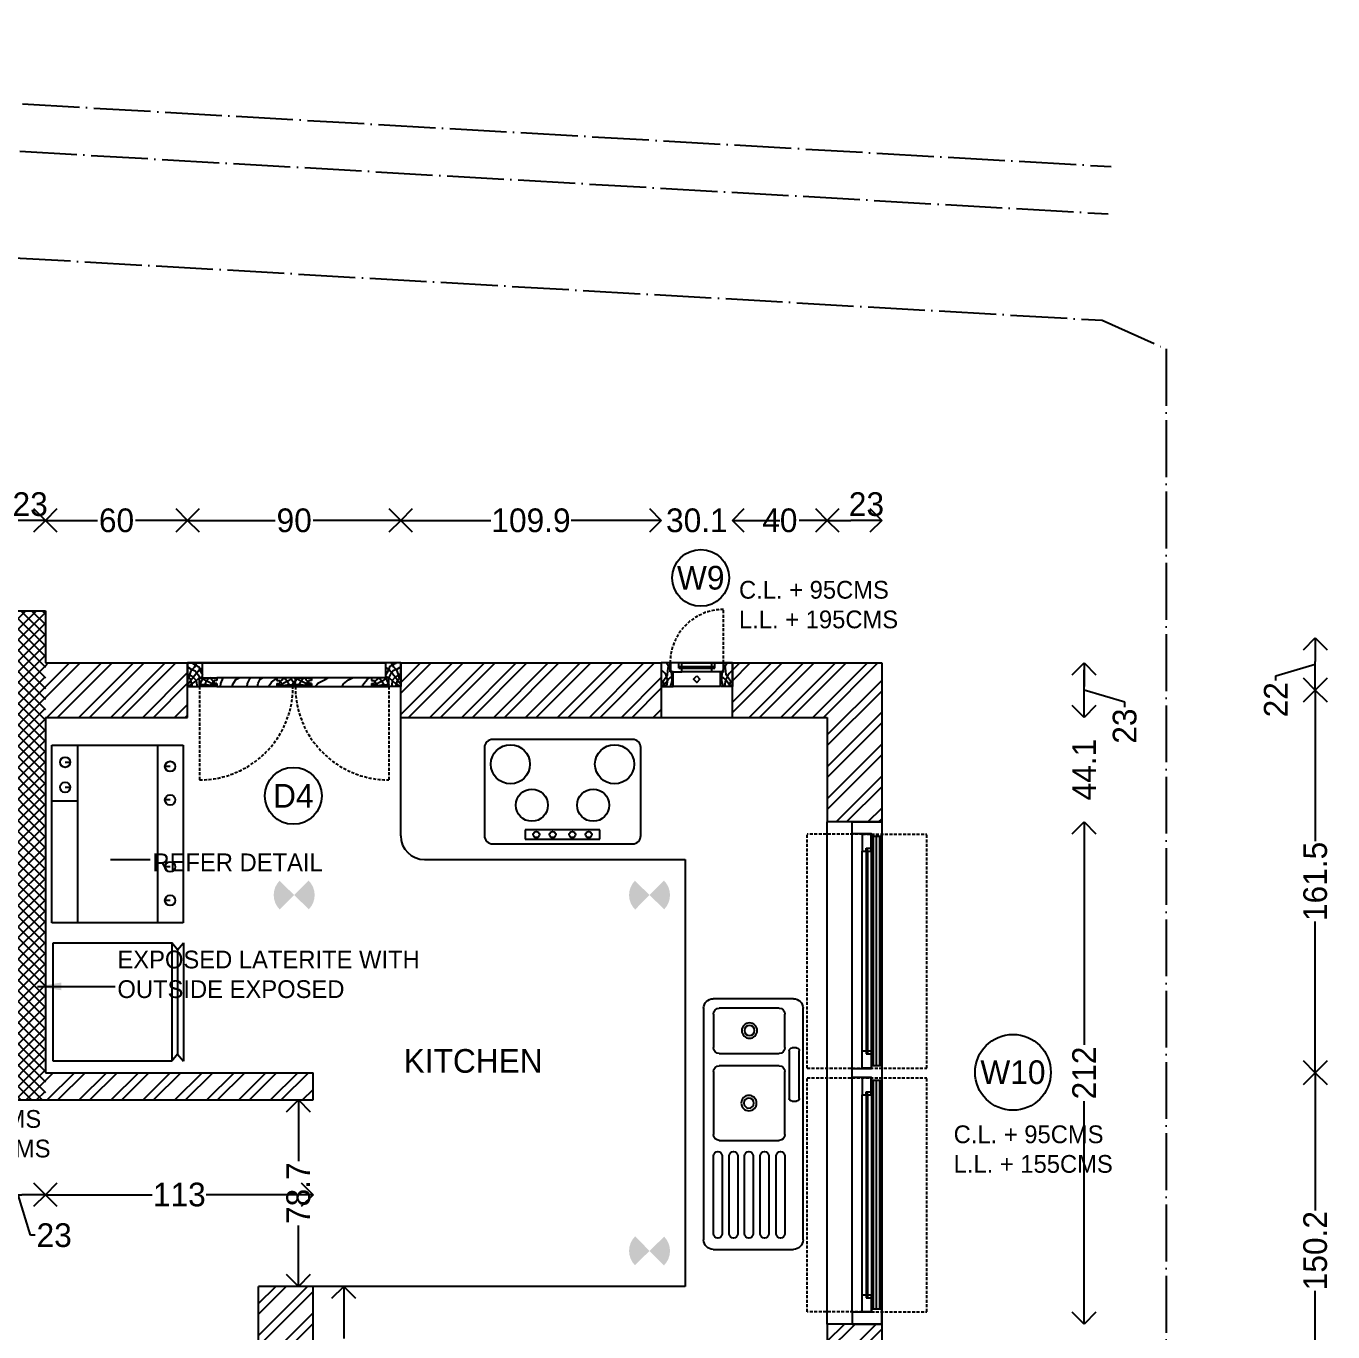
# Model space of a CAD drawing. Header units: metres. Extents: x -16 to 65907, y -5261 to 15511.
# Drawn here: x 20083 to 20635, y 5163 to 5715 of the extents above; entities that cross this region are included whole.
import ezdxf

# ---------------------------------------------------------------- set-up
doc = ezdxf.new("R2010")
doc.units = ezdxf.units.M
doc.header["$PDMODE"] = 67
doc.header["$PDSIZE"] = -5
doc.linetypes.add('ACAD_ISO04W100', pattern=[30, 24, -3, 0, -3])
doc.linetypes.add('DASHED', pattern=[19.05, 12.7, -6.35])
doc.layers.get('0').update_dxf_attribs({"color": 6})
for name, color, linetype in [('BC-BOUNDARY', 3, 'ACAD_ISO04W100'), ('BC-CILL', 23, 'Continuous'), ('BC-DIMENSION', 8, 'Continuous'), ('BC-ELEC_FIT', 10, 'Continuous'), ('BC-FURNITURE', 5, 'Continuous'), ('BC-GREYCOLOR', 8, 'Continuous'), ('BC-HATCH', 8, 'Continuous'), ('BC-JOINERY', 93, 'Continuous'), ('BC-TEXT', 7, 'Continuous'), ('BC-WALLS', 1, 'Continuous'), ('BC-WHITECOLOR', 7, 'Continuous')]:
    doc.layers.add(name, color=color, linetype=linetype)
doc.layers.get('BC-ELEC_FIT').off()
doc.styles.add('BC-1IN10-3', font='FreeSans.ttf', dxfattribs={"height": 6})
doc.styles.add('BC-1IN50-1', font='FreeSans.ttf', dxfattribs={"height": 10})
doc.dimstyles.new('BC-1IN10-3', dxfattribs={"dimtxt": 6, "dimasz": 6, "dimexe": 0.18, "dimexo": 0.0625, "dimgap": 1, "dimtad": 0, "dimtoh": 1, "dimzin": 12, "dimdsep": 46, "dimtxsty": 'BC-1IN10-3', "dimblk": 'OPEN90', "dimcen": 0.09, "dimse1": 1, "dimse2": 1, "dimclrd": 256, "dimclre": 256, "dimclrt": 7, "dimadec": 0, "dimazin": 0, "dimtfac": 1, "dimtdec": 1, "dimtofl": 0, "dimtmove": 1, "dimatfit": 3, "dimldrblk": 'OPEN90', "dimfxl": 1, "dimtolj": 1, "dimtzin": 0, "dimlwd": -3, "dimarcsym": 0})
doc.dimstyles.new('BC-1IN50-1', dxfattribs={"dimtxt": 10, "dimasz": 10, "dimexe": 0.18, "dimexo": 0.0625, "dimgap": 1, "dimtad": 0, "dimdec": 1, "dimzin": 12, "dimdsep": 46, "dimtxsty": 'BC-1IN50-1', "dimblk": 'OPEN90', "dimcen": 0.09, "dimse1": 1, "dimse2": 1, "dimclrd": 8, "dimclre": 256, "dimclrt": 7, "dimadec": 0, "dimazin": 0, "dimtfac": 1, "dimtdec": 0, "dimtofl": 0, "dimtmove": 1, "dimatfit": 3, "dimfxl": 1, "dimtolj": 1, "dimtzin": 0, "dimlwd": -3, "dimarcsym": 0})

# ---------------------------------------------------------------- blocks, each defined once
blk = doc.blocks.new('_OPEN90')
at = {"color": 0, "linetype": 'ByBlock'}
for p, q in [((0, 0), (-1, 0)), ((-0.5, 0.5), (0, 0)), ((0, 0), (-0.5, -0.5))]:
    blk.add_line(p, q, dxfattribs=at)
blk = doc.blocks.new('*D1037')
at = {"layer": 'BC-DIMENSION', "color": 8, "lineweight": -3}
for p, q in [((20198.16, 5251.27), (20198.16, 5235.51)), ((20198.16, 5192.57), (20198.16, 5208.32))]:
    blk.add_line(p, q, dxfattribs=at)
at = {"layer": 'Defpoints', "color": 0}
for p in [(20198.16, 5261.27), (20204.38, 5261.27), (20204.38, 5182.57)]:
    blk.add_point(p, dxfattribs=at)
at = {"layer": 'BC-DIMENSION', "color": 8, "lineweight": -3, "xscale": 10, "yscale": 10, "zscale": 10}
for p, rotation in [((20198.16, 5261.27), 90), ((20198.16, 5182.57), 270)]:
    blk.add_blockref('_OPEN90', p, dxfattribs=dict(at, rotation=rotation))
at = {"layer": 'BC-DIMENSION', "color": 7, "insert": (20198.16, 5221.92), "char_height": 10, "attachment_point": 5, "rotation": 90, "style": 'BC-1IN50-1'}
blk.add_mtext('\\A1;78.7', dxfattribs=at)
blk = doc.blocks.new('*D1038')
at = {"layer": 'BC-DIMENSION', "color": 8, "lineweight": -3}
for p, q in [((20217.28, 5172.57), (20217.28, 5160.56)), ((20217.28, 5132.57), (20217.28, 5144.57))]:
    blk.add_line(p, q, dxfattribs=at)
at = {"layer": 'Defpoints', "color": 0}
for p in [(20204.38, 5182.57), (20204.38, 5122.57), (20217.28, 5122.57)]:
    blk.add_point(p, dxfattribs=at)
at = {"layer": 'BC-DIMENSION', "color": 8, "lineweight": -3, "xscale": 10, "yscale": 10, "zscale": 10}
for p, rotation in [((20217.28, 5182.57), 90), ((20217.28, 5122.57), 270)]:
    blk.add_blockref('_OPEN90', p, dxfattribs=dict(at, rotation=rotation))
at = {"layer": 'BC-DIMENSION', "color": 7, "insert": (20217.28, 5152.57), "char_height": 10, "attachment_point": 5, "rotation": 90, "style": 'BC-1IN50-1'}
blk.add_mtext('\\A1;60', dxfattribs=at)
blk = doc.blocks.new('*D1202')
at = {"layer": 'BC-DIMENSION', "color": 8, "linetype": 'Continuous', "lineweight": -3}
for p, q in [((20627.4, 5262.77), (20627.4, 5214.63)), ((20627.4, 5132.57), (20627.4, 5180.71))]:
    blk.add_line(p, q, dxfattribs=at)
at = {"layer": 'Defpoints', "color": 0}
for p in [(20627.4, 5272.77), (20634.82, 5272.77), (20634.82, 5122.57)]:
    blk.add_point(p, dxfattribs=at)
at = {"layer": 'BC-DIMENSION', "color": 8, "lineweight": -3, "xscale": 10, "yscale": 10, "zscale": 10}
for p, rotation in [((20627.4, 5272.77), 90), ((20627.4, 5122.57), 270)]:
    blk.add_blockref('_OPEN90', p, dxfattribs=dict(at, rotation=rotation))
at = {"layer": 'BC-DIMENSION', "color": 7, "insert": (20627.4, 5197.67), "char_height": 10, "attachment_point": 5, "rotation": 90, "style": 'BC-1IN50-1'}
blk.add_mtext('\\A1;150.2', dxfattribs=at)
blk = doc.blocks.new('*D1203')
at = {"layer": 'BC-DIMENSION', "color": 8, "linetype": 'Continuous', "lineweight": -3}
for p, q in [((20627.4, 5424.28), (20627.4, 5370.5)), ((20627.4, 5282.77), (20627.4, 5336.55))]:
    blk.add_line(p, q, dxfattribs=at)
at = {"layer": 'Defpoints', "color": 0}
for p in [(20627.4, 5434.28), (20634.82, 5434.28), (20634.82, 5272.77)]:
    blk.add_point(p, dxfattribs=at)
at = {"layer": 'BC-DIMENSION', "color": 8, "lineweight": -3, "xscale": 10, "yscale": 10, "zscale": 10}
for p, rotation in [((20627.4, 5434.28), 90), ((20627.4, 5272.77), 270)]:
    blk.add_blockref('_OPEN90', p, dxfattribs=dict(at, rotation=rotation))
at = {"layer": 'BC-DIMENSION', "color": 7, "insert": (20627.4, 5353.52), "char_height": 10, "attachment_point": 5, "rotation": 90, "style": 'BC-1IN50-1'}
blk.add_mtext('\\A1;161.5', dxfattribs=at)
blk = doc.blocks.new('*D1204')
at = {"layer": 'BC-DIMENSION', "color": 8, "linetype": 'Continuous', "lineweight": -3}
for p, q in [((20610.72, 5440.28), (20627.4, 5445.29)), ((20627.4, 5444.28), (20627.4, 5446.29)), ((20610.72, 5438.28), (20610.72, 5440.28))]:
    blk.add_line(p, q, dxfattribs=at)
at = {"layer": 'Defpoints', "color": 0}
for p in [(20627.4, 5456.29), (20634.82, 5456.29), (20634.82, 5434.28)]:
    blk.add_point(p, dxfattribs=at)
at = {"layer": 'BC-DIMENSION', "color": 8, "lineweight": -3, "xscale": 10, "yscale": 10, "zscale": 10}
for p, rotation in [((20627.4, 5456.29), 90), ((20627.4, 5434.28), 270)]:
    blk.add_blockref('_OPEN90', p, dxfattribs=dict(at, rotation=rotation))
at = {"layer": 'BC-DIMENSION', "color": 7, "insert": (20610.72, 5430.2), "char_height": 10, "attachment_point": 5, "rotation": 90, "style": 'BC-1IN50-1'}
blk.add_mtext('\\A1;22', dxfattribs=at)
blk = doc.blocks.new('*D1242')
at = {"layer": 'BC-TEXT', "color": 8, "linetype": 'Continuous', "lineweight": -3}
for p, q in [((20529.82, 5176.67), (20529.82, 5186.67)), ((20529.82, 5112.57), (20529.82, 5102.57))]:
    blk.add_line(p, q, dxfattribs=at)
at = {"layer": 'Defpoints', "color": 0}
for p in [(20444.38, 5166.67), (20529.82, 5166.67), (20421.38, 5122.57)]:
    blk.add_point(p, dxfattribs=at)
at = {"layer": 'BC-TEXT', "color": 8, "lineweight": -3, "xscale": 10, "yscale": 10, "zscale": 10}
for p, rotation in [((20529.82, 5166.67), 270), ((20529.82, 5122.57), 90)]:
    blk.add_blockref('_OPEN90', p, dxfattribs=dict(at, rotation=rotation))
at = {"layer": 'BC-TEXT', "color": 7, "insert": (20529.82, 5144.62), "char_height": 10, "attachment_point": 5, "rotation": 90, "style": 'BC-1IN50-1'}
blk.add_mtext('\\A1;44.1', dxfattribs=at)
blk = doc.blocks.new('*D1243')
at = {"layer": 'BC-TEXT', "color": 8, "linetype": 'Continuous', "lineweight": -3}
for p, q in [((20529.82, 5368.67), (20529.82, 5284.57)), ((20529.82, 5176.67), (20529.82, 5260.77))]:
    blk.add_line(p, q, dxfattribs=at)
at = {"layer": 'Defpoints', "color": 0}
for p in [(20444.38, 5378.67), (20529.82, 5378.67), (20444.38, 5166.67)]:
    blk.add_point(p, dxfattribs=at)
at = {"layer": 'BC-TEXT', "color": 8, "lineweight": -3, "xscale": 10, "yscale": 10, "zscale": 10}
for p, rotation in [((20529.82, 5378.67), 90), ((20529.82, 5166.67), 270)]:
    blk.add_blockref('_OPEN90', p, dxfattribs=dict(at, rotation=rotation))
at = {"layer": 'BC-TEXT', "color": 7, "insert": (20529.82, 5272.67), "char_height": 10, "attachment_point": 5, "rotation": 90, "style": 'BC-1IN50-1'}
blk.add_mtext('\\A1;212', dxfattribs=at)
blk = doc.blocks.new('*D1244')
at = {"layer": 'BC-TEXT', "color": 8, "linetype": 'Continuous', "lineweight": -3}
for p, q in [((20529.82, 5432.78), (20529.82, 5442.78)), ((20529.82, 5368.67), (20529.82, 5358.67))]:
    blk.add_line(p, q, dxfattribs=at)
at = {"layer": 'Defpoints', "color": 0}
for p in [(20421.38, 5422.78), (20529.82, 5422.78), (20444.38, 5378.67)]:
    blk.add_point(p, dxfattribs=at)
at = {"layer": 'BC-TEXT', "color": 8, "lineweight": -3, "xscale": 10, "yscale": 10, "zscale": 10}
for p, rotation in [((20529.82, 5422.78), 270), ((20529.82, 5378.67), 90)]:
    blk.add_blockref('_OPEN90', p, dxfattribs=dict(at, rotation=rotation))
at = {"layer": 'BC-TEXT', "color": 7, "insert": (20529.82, 5400.72), "char_height": 10, "attachment_point": 5, "rotation": 90, "style": 'BC-1IN50-1'}
blk.add_mtext('\\A1;44.1', dxfattribs=at)
blk = doc.blocks.new('*D1245')
at = {"layer": 'BC-TEXT', "color": 8, "linetype": 'Continuous', "lineweight": -3}
for p, q in [((20529.82, 5432.78), (20529.82, 5435.78)), ((20546.97, 5429.13), (20529.82, 5434.28)), ((20546.97, 5427.13), (20546.97, 5429.13))]:
    blk.add_line(p, q, dxfattribs=at)
at = {"layer": 'Defpoints', "color": 0}
for p in [(20444.38, 5445.78), (20529.82, 5445.78), (20421.38, 5422.78)]:
    blk.add_point(p, dxfattribs=at)
at = {"layer": 'BC-TEXT', "color": 8, "lineweight": -3, "xscale": 10, "yscale": 10, "zscale": 10}
for p, rotation in [((20529.82, 5445.78), 90), ((20529.82, 5422.78), 270)]:
    blk.add_blockref('_OPEN90', p, dxfattribs=dict(at, rotation=rotation))
at = {"layer": 'BC-TEXT', "color": 7, "insert": (20546.97, 5419.08), "char_height": 10, "attachment_point": 5, "rotation": 90, "style": 'BC-1IN50-1'}
blk.add_mtext('\\A1;23', dxfattribs=at)
blk = doc.blocks.new('*D1246')
at = {"layer": 'BC-TEXT', "color": 8, "linetype": 'Continuous', "lineweight": -3}
blk.add_line((20434.38, 5505.89), (20431.38, 5505.89), dxfattribs=at)
at = {"layer": 'Defpoints', "color": 0}
for p in [(20421.38, 5505.89), (20444.38, 5445.78), (20421.38, 5422.78)]:
    blk.add_point(p, dxfattribs=at)
at = {"layer": 'BC-TEXT', "color": 8, "lineweight": -3, "xscale": 10, "yscale": 10, "zscale": 10, "rotation": 180}
blk.add_blockref('_OPEN90', (20421.38, 5505.89), dxfattribs=at)
at = {"layer": 'BC-TEXT', "color": 8, "lineweight": -3, "xscale": 10, "yscale": 10, "zscale": 10}
blk.add_blockref('_OPEN90', (20444.38, 5505.89), dxfattribs=at)
at = {"layer": 'BC-TEXT', "color": 7, "insert": (20437.93, 5512.72), "char_height": 10, "attachment_point": 5, "style": 'BC-1IN50-1'}
blk.add_mtext('\\A1;23', dxfattribs=at)
blk = doc.blocks.new('*D1247')
at = {"layer": 'BC-TEXT', "color": 8, "linetype": 'Continuous', "lineweight": -3}
for p, q in [((20391.38, 5505.89), (20393.28, 5505.89)), ((20411.38, 5505.89), (20409.48, 5505.89))]:
    blk.add_line(p, q, dxfattribs=at)
at = {"layer": 'Defpoints', "color": 0}
for p in [(20381.38, 5505.89), (20381.38, 5445.78), (20421.38, 5422.78)]:
    blk.add_point(p, dxfattribs=at)
at = {"layer": 'BC-TEXT', "color": 8, "lineweight": -3, "xscale": 10, "yscale": 10, "zscale": 10, "rotation": 180}
blk.add_blockref('_OPEN90', (20381.38, 5505.89), dxfattribs=at)
at = {"layer": 'BC-TEXT', "color": 8, "lineweight": -3, "xscale": 10, "yscale": 10, "zscale": 10}
blk.add_blockref('_OPEN90', (20421.38, 5505.89), dxfattribs=at)
at = {"layer": 'BC-TEXT', "color": 7, "insert": (20401.38, 5505.89), "char_height": 10, "attachment_point": 5, "style": 'BC-1IN50-1'}
blk.add_mtext('\\A1;40', dxfattribs=at)
blk = doc.blocks.new('*D1248')
at = {"layer": 'BC-TEXT', "color": 8, "linetype": 'Continuous', "lineweight": -3}
for p, q in [((20341.31, 5505.89), (20331.31, 5505.89)), ((20391.38, 5505.89), (20401.38, 5505.89))]:
    blk.add_line(p, q, dxfattribs=at)
at = {"layer": 'Defpoints', "color": 0}
for p in [(20351.31, 5505.89), (20351.31, 5445.78), (20381.38, 5445.78)]:
    blk.add_point(p, dxfattribs=at)
at = {"layer": 'BC-TEXT', "color": 8, "lineweight": -3, "xscale": 10, "yscale": 10, "zscale": 10}
blk.add_blockref('_OPEN90', (20351.31, 5505.89), dxfattribs=at)
at = {"layer": 'BC-TEXT', "color": 8, "lineweight": -3, "xscale": 10, "yscale": 10, "zscale": 10, "rotation": 180}
blk.add_blockref('_OPEN90', (20381.38, 5505.89), dxfattribs=at)
at = {"layer": 'BC-TEXT', "color": 7, "insert": (20366.35, 5505.89), "char_height": 10, "attachment_point": 5, "style": 'BC-1IN50-1'}
blk.add_mtext('\\A1;30.1', dxfattribs=at)
blk = doc.blocks.new('*D1249')
at = {"layer": 'BC-TEXT', "color": 8, "linetype": 'Continuous', "lineweight": -3}
for p, q in [((20251.38, 5505.89), (20279.4, 5505.89)), ((20341.31, 5505.89), (20313.29, 5505.89))]:
    blk.add_line(p, q, dxfattribs=at)
at = {"layer": 'Defpoints', "color": 0}
for p in [(20241.38, 5505.89), (20241.38, 5445.78), (20351.31, 5445.78)]:
    blk.add_point(p, dxfattribs=at)
at = {"layer": 'BC-TEXT', "color": 8, "lineweight": -3, "xscale": 10, "yscale": 10, "zscale": 10, "rotation": 180}
blk.add_blockref('_OPEN90', (20241.38, 5505.89), dxfattribs=at)
at = {"layer": 'BC-TEXT', "color": 8, "lineweight": -3, "xscale": 10, "yscale": 10, "zscale": 10}
blk.add_blockref('_OPEN90', (20351.31, 5505.89), dxfattribs=at)
at = {"layer": 'BC-TEXT', "color": 7, "insert": (20296.35, 5505.89), "char_height": 10, "attachment_point": 5, "style": 'BC-1IN50-1'}
blk.add_mtext('\\A1;109.9', dxfattribs=at)
blk = doc.blocks.new('*D1250')
at = {"layer": 'BC-TEXT', "color": 8, "linetype": 'Continuous', "lineweight": -3}
for p, q in [((20161.38, 5505.89), (20188.35, 5505.89)), ((20231.38, 5505.89), (20204.41, 5505.89))]:
    blk.add_line(p, q, dxfattribs=at)
at = {"layer": 'Defpoints', "color": 0}
for p in [(20151.38, 5505.89), (20151.38, 5445.78), (20241.38, 5445.78)]:
    blk.add_point(p, dxfattribs=at)
at = {"layer": 'BC-TEXT', "color": 8, "lineweight": -3, "xscale": 10, "yscale": 10, "zscale": 10, "rotation": 180}
blk.add_blockref('_OPEN90', (20151.38, 5505.89), dxfattribs=at)
at = {"layer": 'BC-TEXT', "color": 8, "lineweight": -3, "xscale": 10, "yscale": 10, "zscale": 10}
blk.add_blockref('_OPEN90', (20241.38, 5505.89), dxfattribs=at)
at = {"layer": 'BC-TEXT', "color": 7, "insert": (20196.38, 5505.89), "char_height": 10, "attachment_point": 5, "style": 'BC-1IN50-1'}
blk.add_mtext('\\A1;90', dxfattribs=at)
blk = doc.blocks.new('*D1251')
at = {"layer": 'BC-TEXT', "color": 8, "linetype": 'Continuous', "lineweight": -3}
for p, q in [((20101.38, 5505.89), (20113.38, 5505.89)), ((20141.38, 5505.89), (20129.37, 5505.89))]:
    blk.add_line(p, q, dxfattribs=at)
at = {"layer": 'Defpoints', "color": 0}
for p in [(20091.38, 5505.89), (20091.38, 5445.78), (20151.38, 5445.78)]:
    blk.add_point(p, dxfattribs=at)
at = {"layer": 'BC-TEXT', "color": 8, "lineweight": -3, "xscale": 10, "yscale": 10, "zscale": 10, "rotation": 180}
blk.add_blockref('_OPEN90', (20091.38, 5505.89), dxfattribs=at)
at = {"layer": 'BC-TEXT', "color": 8, "lineweight": -3, "xscale": 10, "yscale": 10, "zscale": 10}
blk.add_blockref('_OPEN90', (20151.38, 5505.89), dxfattribs=at)
at = {"layer": 'BC-TEXT', "color": 7, "insert": (20121.38, 5505.89), "char_height": 10, "attachment_point": 5, "style": 'BC-1IN50-1'}
blk.add_mtext('\\A1;60', dxfattribs=at)
blk = doc.blocks.new('*D1252')
at = {"layer": 'BC-TEXT', "color": 8, "linetype": 'Continuous', "lineweight": -3}
blk.add_line((20081.38, 5505.89), (20078.38, 5505.89), dxfattribs=at)
at = {"layer": 'Defpoints', "color": 0}
for p in [(20068.38, 5505.89), (20068.38, 5467.79), (20091.38, 5445.78)]:
    blk.add_point(p, dxfattribs=at)
at = {"layer": 'BC-TEXT', "color": 8, "lineweight": -3, "xscale": 10, "yscale": 10, "zscale": 10, "rotation": 180}
blk.add_blockref('_OPEN90', (20068.38, 5505.89), dxfattribs=at)
at = {"layer": 'BC-TEXT', "color": 8, "lineweight": -3, "xscale": 10, "yscale": 10, "zscale": 10}
blk.add_blockref('_OPEN90', (20091.38, 5505.89), dxfattribs=at)
at = {"layer": 'BC-TEXT', "color": 7, "insert": (20084.93, 5512.72), "char_height": 10, "attachment_point": 5, "style": 'BC-1IN50-1'}
blk.add_mtext('\\A1;23', dxfattribs=at)
blk = doc.blocks.new('*D1267')
at = {"layer": 'BC-TEXT', "color": 8, "linetype": 'Continuous', "lineweight": -3}
for p, q in [((20078.38, 5221.3), (20081.38, 5221.3)), ((20085.02, 5204.15), (20079.88, 5221.3)), ((20087.02, 5204.15), (20085.02, 5204.15))]:
    blk.add_line(p, q, dxfattribs=at)
at = {"layer": 'Defpoints', "color": 0}
for p in [(20091.38, 5272.77), (20068.38, 5261.27), (20091.38, 5221.3)]:
    blk.add_point(p, dxfattribs=at)
at = {"layer": 'BC-TEXT', "color": 8, "lineweight": -3, "xscale": 10, "yscale": 10, "zscale": 10, "rotation": 180}
blk.add_blockref('_OPEN90', (20068.38, 5221.3), dxfattribs=at)
at = {"layer": 'BC-TEXT', "color": 8, "lineweight": -3, "xscale": 10, "yscale": 10, "zscale": 10}
blk.add_blockref('_OPEN90', (20091.38, 5221.3), dxfattribs=at)
at = {"layer": 'BC-TEXT', "color": 7, "insert": (20095.07, 5204.15), "char_height": 10, "attachment_point": 5, "style": 'BC-1IN50-1'}
blk.add_mtext('\\A1;23', dxfattribs=at)
blk = doc.blocks.new('*D1268')
at = {"layer": 'BC-TEXT', "color": 8, "linetype": 'Continuous', "lineweight": -3}
for p, q in [((20101.38, 5221.3), (20136.48, 5221.3)), ((20194.38, 5221.3), (20159.28, 5221.3))]:
    blk.add_line(p, q, dxfattribs=at)
at = {"layer": 'Defpoints', "color": 0}
for p in [(20091.38, 5272.77), (20204.38, 5261.27), (20204.38, 5221.3)]:
    blk.add_point(p, dxfattribs=at)
at = {"layer": 'BC-TEXT', "color": 8, "lineweight": -3, "xscale": 10, "yscale": 10, "zscale": 10, "rotation": 180}
blk.add_blockref('_OPEN90', (20091.38, 5221.3), dxfattribs=at)
at = {"layer": 'BC-TEXT', "color": 8, "lineweight": -3, "xscale": 10, "yscale": 10, "zscale": 10}
blk.add_blockref('_OPEN90', (20204.38, 5221.3), dxfattribs=at)
at = {"layer": 'BC-TEXT', "color": 7, "insert": (20147.88, 5221.3), "char_height": 10, "attachment_point": 5, "style": 'BC-1IN50-1'}
blk.add_mtext('\\A1;113', dxfattribs=at)
blk = doc.blocks.new('A$C3A7B1A8D')
at = {"layer": 'BC-FURNITURE'}
for p, q in [((0, 56.84), (0, 3.15)), ((36.91, 59.99), (3.15, 59.99)), ((40.06, 3.15), (40.06, 56.84)), ((5.34, 44.39), (1.78, 44.39)), ((1.78, 44.39), (1.78, 15.69)), ((5.34, 15.69), (5.34, 44.39)), ((1.78, 15.69), (5.34, 15.69)), ((3.15, 0), (36.91, 0))]:
    blk.add_line(p, q, dxfattribs=at)
for centre, radius in [((30.54, 50.03), 7.51), ((14.83, 41.78), 6.17), ((3.56, 40.09), 1.17), ((3.55, 33.82), 1.17), ((3.55, 26.26), 1.17), ((3.56, 19.99), 1.17), ((14.83, 18.3), 6.17), ((30.54, 10.06), 7.51)]:
    blk.add_circle(centre, radius, dxfattribs=at)
for centre, start, end in [((3.15, 56.84), 90, 180), ((36.91, 56.84), 0, 90), ((3.15, 3.15), 180, 270), ((36.91, 3.15), 270, 0)]:
    blk.add_arc(centre, 3.15, start, end, dxfattribs=at)
blk = doc.blocks.new('A$C64C66722')
at = {"layer": 'BC-FURNITURE'}
for p, q in [((4.02, 105.78), (37.95, 105.78)), ((0, 4.02), (0, 101.77)), ((41.96, 101.77), (41.96, 4.02)), ((4.16, 99.26), (4.16, 66.32)), ((7.86, 66.32), (7.86, 99.26)), ((10.74, 99.26), (10.74, 66.32)), ((14.44, 66.32), (14.44, 99.26)), ((17.22, 99.26), (17.22, 66.32)), ((20.92, 66.32), (20.92, 99.26)), ((23.84, 99.26), (23.84, 66.32)), ((27.54, 66.32), (27.54, 99.26)), ((30.61, 99.26), (30.61, 66.32)), ((34.31, 66.32), (34.31, 99.26)), ((4.16, 30.76), (4.16, 57.33)), ((6.63, 59.79), (31.85, 59.79)), ((34.31, 57.33), (34.31, 30.76)), ((36.11, 21.95), (36.11, 42.06)), ((37.31, 43.26), (39.19, 43.26)), ((40.39, 42.06), (40.39, 21.95)), ((31.85, 28.29), (6.63, 28.29)), ((6.63, 23.12), (31.85, 23.12)), ((4.16, 6.46), (4.16, 20.65)), ((34.31, 20.65), (34.31, 6.46)), ((39.19, 20.76), (37.31, 20.76)), ((37.95, 0), (4.02, 0)), ((31.85, 3.99), (6.63, 3.99))]:
    blk.add_line(p, q, dxfattribs=at)
for centre, radius in [((19.12, 44.04), 3.26), ((19.12, 44.04), 2.14), ((19.35, 13.44), 3.26), ((19.35, 13.44), 2.14)]:
    blk.add_circle(centre, radius, dxfattribs=at)
for centre, radius, start, end in [((4.02, 101.77), 4.02, 90, 180), ((37.95, 101.77), 4.02, 0, 90), ((6.01, 99.26), 1.85, 0, 180), ((12.59, 99.26), 1.85, 0, 180), ((19.07, 99.26), 1.85, 0, 180), ((25.69, 99.26), 1.85, 0, 180), ((32.46, 99.26), 1.85, 0, 180), ((6.01, 66.32), 1.85, 180, 0), ((6.01, 66.32), 1.85, 180, 0), ((12.59, 66.32), 1.85, 180, 0), ((12.59, 66.32), 1.85, 180, 0), ((19.07, 66.32), 1.85, 180, 0), ((19.07, 66.32), 1.85, 180, 0), ((25.69, 66.32), 1.85, 180, 0), ((25.69, 66.32), 1.85, 180, 0), ((32.46, 66.32), 1.85, 180, 0), ((32.46, 66.32), 1.85, 180, 0), ((6.63, 57.33), 2.47, 90, 180), ((31.85, 57.33), 2.47, 0, 90), ((37.31, 42.06), 1.19, 90, 180), ((39.19, 42.06), 1.19, 0, 90), ((6.63, 30.76), 2.47, 180, 270), ((31.85, 30.76), 2.47, 270, 0), ((6.63, 20.65), 2.47, 90, 180), ((31.85, 20.65), 2.47, 0, 90), ((37.31, 21.95), 1.19, 180, 270), ((39.19, 21.95), 1.19, 270, 0), ((6.63, 6.46), 2.47, 180, 270), ((31.85, 6.46), 2.47, 270, 0), ((4.02, 4.02), 4.02, 180, 270), ((37.95, 4.02), 4.02, 270, 0)]:
    blk.add_arc(centre, radius, start, end, dxfattribs=at)
blk = doc.blocks.new('A$C1807678254')
blk.add_blockref('A$C64C66722', (0, 0))
blk = doc.blocks.new('54')
at = {"layer": 'BC-FURNITURE'}
for p, q in [((625.74, -931.11), (625.74, -875.67)), ((625.74, -875.67), (700.74, -875.67)), ((677.32, -875.67), (677.32, -886.5)), ((700.74, -875.67), (700.74, -931.11)), ((683.01, -881.25), (683.01, -883.42)), ((693.61, -881.25), (693.61, -883.42)), ((700.74, -886.5), (625.74, -886.5)), ((700.74, -920.28), (625.74, -920.28)), ((635.28, -925.53), (635.28, -923.36)), ((649.44, -925.53), (649.44, -923.36)), ((677.67, -925.53), (677.67, -923.36)), ((691.83, -925.53), (691.83, -923.36)), ((700.74, -931.11), (625.74, -931.11))]:
    blk.add_line(p, q, dxfattribs=at)
for centre in [(683.01, -881.25), (693.61, -881.25), (635.28, -925.53), (649.44, -925.53), (677.67, -925.53), (691.83, -925.53)]:
    blk.add_circle(centre, 2.17, dxfattribs=at)
blk = doc.blocks.new('A$C1A3712BA')
at = {"layer": 'BC-FURNITURE'}
for p, q in [((2.5, 47, -178.95), (0, 50, -178.95)), ((0, 0, -178.95), (0, 50, -178.95)), ((2.5, 47, -178.95), (5, 50, -178.95)), ((5, 50, -178.95), (55, 50, -178.95)), ((5, 0, -178.95), (5, 50, -178.95)), ((55, 50, -178.95), (55, 0, -178.95)), ((2.5, 3, -178.95), (2.5, 47, -178.95)), ((2.5, 3, -178.95), (0, 0, -178.95)), ((2.5, 3, -178.95), (5, 0, -178.95)), ((55, 0, -178.95), (5, 0, -178.95))]:
    blk.add_line(p, q, dxfattribs=at)
blk = doc.blocks.new('ele_ceiling_box')
at = {"layer": 'BC-WALLS'}
h = blk.add_hatch(color=256, dxfattribs=at)
edge = h.paths.add_edge_path()
edge.add_ellipse((0, 0), major_axis=(-6.11, 6.11), ratio=1, start_angle=179.7537, end_angle=269.2233)
edge.add_line((6.19, 6.03), (0, 0))
edge.add_line((0, 0), (6.08, -6.13))
edge = h.paths.add_edge_path()
edge.add_line((0, 0), (-6.08, 6.13))
edge.add_ellipse((0, 0), major_axis=(-6.11, 6.11), ratio=1, start_angle=359.7537, end_angle=449.2233)
edge.add_line((-6.19, -6.03), (0, 0))

msp = doc.modelspace()

# ---------------------------------------------------------------- hatches: boundary and pattern name
at = {"layer": 'BC-HATCH', "linetype": 'Continuous'}
h = msp.add_hatch(dxfattribs=at)
h.set_pattern_fill('ANSI37', color=256, style=0)
h.paths.add_polyline_path([(20091.377, 5261.266), (20091.377, 5467.793), (20068.377, 5467.793), (20068.377, 5445.493), (20068.377, 5383.029), (20078.377, 5383.029), (20078.377, 5323.029), (20068.377, 5323.029), (20068.377, 5284.266), (20068.377, 5261.266)])
h = msp.add_hatch(dxfattribs=at)
h.set_pattern_fill('ANSI32', color=256, style=0)
h.paths.add_polyline_path([(20151.377, 5422.778), (20151.377, 5445.778), (20091.377, 5445.778), (20091.377, 5422.778)])
h = msp.add_hatch(dxfattribs=at)
h.set_pattern_fill('ANSI32', color=256, style=0)
h.paths.add_polyline_path([(20351.377, 5422.778), (20351.377, 5435.778), (20351.313, 5435.778), (20351.313, 5445.778), (20241.377, 5445.778), (20241.377, 5422.778)])
h = msp.add_hatch(dxfattribs=at)
h.set_pattern_fill('ANSI32', color=256, style=0)
h.paths.add_polyline_path([(20444.377, 5378.672), (20444.377, 5445.778), (20381.377, 5445.778), (20381.377, 5422.778), (20421.377, 5422.778), (20421.377, 5378.672), (20431.877, 5378.672)])
h = msp.add_hatch(dxfattribs=at)
h.set_pattern_fill('ANSI32', color=256, style=0)
h.paths.add_polyline_path([(20204.377, 5261.266), (20204.377, 5272.766), (20091.377, 5272.766), (20091.377, 5261.266)])
h = msp.add_hatch(dxfattribs=at)
h.set_pattern_fill('ANSI32', color=256, style=0)
h.paths.add_polyline_path([(20444.377, 5111.066), (20444.377, 5166.672), (20421.377, 5166.672), (20421.377, 5122.566), (20204.377, 5122.566), (20204.377, 5157.566), (20204.377, 5182.566), (20181.377, 5182.566), (20181.377, 5157.566), (20181.377, 5111.066), (20241.377, 5111.066), (20241.377, 5022.566), (20181.377, 5022.566), (20181.377, 5012.566), (20181.377, 5011.066), (20252.877, 5011.066), (20252.877, 5055.609), (20252.877, 5058.566), (20252.877, 5061.522), (20252.877, 5111.066)])

# ---------------------------------------------------------------- linework, layer by layer
msp.add_line((20241.377, 5445.778), (20151.377, 5445.778))
at = {"layer": 'BC-BOUNDARY'}
for p, q in [((19510.798, 5714.542), (20541.169, 5655.265)), ((19509.649, 5694.575), (20540.02, 5635.298)), ((19507.064, 5649.649), (20537.435, 5590.372)), ((20537.435, 5590.372), (20564.419, 5578.301)), ((20564.419, 5578.301), (20564.419, 4277.45))]:
    msp.add_line(p, q, dxfattribs=at)
at = {"layer": 'BC-CILL', "linetype": 'Continuous'}
msp.add_line((20157.627, 5445.778), (20235.127, 5445.778), dxfattribs=at)
at = {"layer": 'BC-CILL'}
for p, q in [((20381.377, 5445.778), (20351.377, 5445.778)), ((20351.377, 5422.778), (20381.377, 5422.778)), ((20421.377, 5166.672), (20421.377, 5378.672)), ((20444.377, 5378.672), (20444.377, 5166.672))]:
    msp.add_line(p, q, dxfattribs=at)
at = {"layer": 'BC-FURNITURE'}
for p, q in [((20241.377, 5372.778), (20241.377, 5422.778)), ((20251.377, 5362.778), (20361.377, 5362.778)), ((20361.377, 5362.778), (20361.377, 5182.566)), ((20361.377, 5182.566), (20204.377, 5182.566))]:
    msp.add_line(p, q, dxfattribs=at)
msp.add_arc((20251.377, 5372.778), 10, 180, 270, dxfattribs=at)
at = {"layer": 'BC-GREYCOLOR', "linetype": 'DASHED', "ltscale": 0.1}
for p, q in [((20377.627, 5445.778), (20377.627, 5468.342)), ((20156.477, 5435.778), (20156.477, 5396.378)), ((20236.277, 5435.778), (20236.277, 5396.378)), ((20440.027, 5373.472), (20412.888, 5373.472)), ((20412.888, 5274.747), (20412.888, 5373.472)), ((20436.227, 5373.472), (20463.367, 5373.472)), ((20463.367, 5274.747), (20463.367, 5373.472)), ((20412.888, 5274.747), (20463.367, 5274.747)), ((20412.888, 5270.597), (20463.367, 5270.597)), ((20412.888, 5171.872), (20412.888, 5270.597)), ((20463.367, 5171.872), (20463.367, 5270.597)), ((20440.027, 5171.872), (20412.888, 5171.872)), ((20436.227, 5171.872), (20463.367, 5171.872))]:
    msp.add_line(p, q, dxfattribs=at)
for centre, radius, start, end in [((20377.627, 5445.778), 22.565, 90, 180), ((20156.477, 5435.778), 39.4, 270, 0), ((20236.277, 5435.778), 39.4, 180, 270)]:
    msp.add_arc(centre, radius, start, end, dxfattribs=at)
at = {"layer": 'BC-HATCH'}
for points in [[(20151.377, 5438.708), (20151.855, 5439.364), (20152.96, 5442.431), (20154.258, 5443.951), (20155.032, 5445.111), (20155.277, 5445.778)], [(20153.168, 5445.778), (20153.568, 5445.526), (20156.11, 5444.034), (20156.579, 5442.68), (20157.298, 5441.578), (20157.627, 5440.725)], [(20239.587, 5445.778), (20239.187, 5445.526), (20236.645, 5444.034), (20236.175, 5442.68), (20235.456, 5441.578), (20235.127, 5440.725)], [(20241.377, 5438.708), (20240.9, 5439.364), (20239.795, 5442.431), (20238.496, 5443.951), (20237.723, 5445.111), (20237.477, 5445.778)], [(20351.313, 5436.908), (20352.372, 5438.488), (20353.976, 5440.715), (20354.299, 5443.743), (20355.063, 5445.315)], [(20381.377, 5436.908), (20380.318, 5438.488), (20378.714, 5440.715), (20378.391, 5443.743), (20377.627, 5445.315)], [(20151.377, 5444.056), (20152.877, 5443.177), (20154.59, 5442.431), (20155.806, 5440.718), (20156.377, 5439.578)], [(20151.377, 5436.705), (20152.103, 5437.485), (20154.175, 5440.331), (20156.469, 5442.984), (20157.627, 5443.708)], [(20151.377, 5441.094), (20151.993, 5440.912), (20153.695, 5439.672), (20155.064, 5438.283), (20155.225, 5436.297), (20155.377, 5435.778)], [(20153.216, 5435.778), (20153.291, 5436.38), (20152.932, 5437.707), (20152.545, 5438.95), (20151.377, 5439.528)], [(20151.661, 5435.778), (20152.407, 5436.353), (20154.479, 5437.707), (20156.377, 5439.578), (20157.627, 5439.83)], [(20158.187, 5439.528), (20157.7, 5439.025), (20156.936, 5437.71), (20156.477, 5436.296)], [(20163.579, 5435.778), (20162.594, 5436.394), (20160.614, 5437.54), (20158.322, 5438.615), (20157.482, 5439.528)], [(20161.361, 5439.528), (20160.133, 5438.997), (20159.015, 5437.384), (20158.464, 5436.465), (20158.279, 5435.778)], [(20162.527, 5437.718), (20161.562, 5438.573), (20160.959, 5439.528)], [(20165.283, 5435.778), (20165.435, 5437.128), (20166.448, 5439.528)], [(20170.157, 5435.778), (20170.399, 5436.528), (20171.738, 5438.773), (20173.169, 5439.528)], [(20176.529, 5435.778), (20176.648, 5437.086), (20177.615, 5439.02), (20178.034, 5439.528)], [(20180.928, 5435.778), (20181.187, 5437.224), (20182.071, 5438.854), (20183.04, 5439.528)], [(20185.597, 5435.778), (20186.767, 5437.564), (20188.883, 5439.205), (20189.077, 5439.307)], [(20189.276, 5435.778), (20190.26, 5436.394), (20192.241, 5437.54), (20194.533, 5438.615), (20195.372, 5439.528)], [(20190.327, 5437.718), (20191.293, 5438.573), (20191.895, 5439.528)], [(20191.493, 5439.528), (20192.722, 5438.997), (20193.839, 5437.384), (20194.391, 5436.465), (20194.576, 5435.778)], [(20194.667, 5439.528), (20195.155, 5439.025), (20195.919, 5437.71), (20196.064, 5437.261)], [(20198.087, 5439.528), (20197.6, 5439.025), (20196.836, 5437.71), (20196.209, 5435.778)], [(20203.479, 5435.778), (20202.494, 5436.394), (20200.514, 5437.54), (20198.222, 5438.615), (20197.382, 5439.528)], [(20201.261, 5439.528), (20200.033, 5438.997), (20198.915, 5437.384), (20198.364, 5436.465), (20198.179, 5435.778)], [(20202.427, 5437.718), (20201.462, 5438.573), (20200.859, 5439.528)], [(20205.31, 5435.778), (20206.367, 5437.262), (20209.389, 5438.773), (20210.584, 5439.528)], [(20216.701, 5435.778), (20217.16, 5436.873), (20219.362, 5438.686), (20221.044, 5439.528)], [(20225.151, 5435.778), (20225.406, 5436.442), (20227.176, 5438.816), (20228.133, 5439.528)], [(20229.176, 5435.778), (20230.16, 5436.394), (20232.141, 5437.54), (20234.433, 5438.615), (20235.272, 5439.528)], [(20230.227, 5437.718), (20231.193, 5438.573), (20231.795, 5439.528)], [(20231.393, 5439.528), (20232.622, 5438.997), (20233.739, 5437.384), (20234.291, 5436.465), (20234.476, 5435.778)], [(20234.567, 5439.528), (20235.055, 5439.025), (20235.819, 5437.71), (20236.277, 5436.296)], [(20241.377, 5436.705), (20240.651, 5437.485), (20238.579, 5440.331), (20236.286, 5442.984), (20235.127, 5443.708)], [(20241.094, 5435.778), (20240.347, 5436.353), (20238.275, 5437.707), (20236.377, 5439.578), (20235.127, 5439.83)], [(20241.377, 5444.056), (20239.878, 5443.177), (20238.165, 5442.431), (20236.949, 5440.718), (20236.377, 5439.578)], [(20241.377, 5441.094), (20240.762, 5440.912), (20239.059, 5439.672), (20237.69, 5438.283), (20237.529, 5436.297), (20237.378, 5435.778)], [(20239.539, 5435.778), (20239.463, 5436.38), (20239.822, 5437.707), (20240.209, 5438.95), (20241.377, 5439.528)], [(20351.322, 5435.778), (20352.936, 5437.033), (20354.448, 5438.933), (20355.843, 5440.032), (20356.313, 5440.117)], [(20381.368, 5435.778), (20379.754, 5437.033), (20378.242, 5438.933), (20376.847, 5440.032), (20376.377, 5440.117)], [(20162.468, 5435.778), (20161.816, 5436.054), (20159.44, 5436.451), (20157.162, 5436.705), (20156.477, 5437.026)], [(20162.527, 5437.907), (20162.227, 5437.752), (20161.024, 5436.253), (20160.859, 5435.778)], [(20162.764, 5435.778), (20163.118, 5436.535), (20163.742, 5437.028)], [(20163.777, 5438.549), (20163.249, 5438.278)], [(20163.777, 5436.57), (20163.291, 5437.028)], [(20189.077, 5438.549), (20189.605, 5438.278)], [(20189.077, 5436.57), (20189.563, 5437.028)], [(20190.091, 5435.778), (20189.737, 5436.535), (20189.113, 5437.028)], [(20190.327, 5437.907), (20190.628, 5437.752), (20191.831, 5436.253), (20191.996, 5435.778)], [(20190.387, 5435.778), (20191.038, 5436.054), (20193.415, 5436.451), (20195.693, 5436.705), (20195.877, 5436.792)], [(20202.368, 5435.778), (20201.716, 5436.054), (20199.34, 5436.451), (20197.062, 5436.705), (20196.013, 5437.197)], [(20202.427, 5437.907), (20202.127, 5437.752), (20200.924, 5436.253), (20200.759, 5435.778)], [(20202.664, 5435.778), (20203.018, 5436.535), (20203.642, 5437.028)], [(20203.677, 5438.549), (20203.149, 5438.278)], [(20203.677, 5436.57), (20203.191, 5437.028)], [(20228.977, 5438.549), (20229.505, 5438.278)], [(20228.977, 5436.57), (20229.463, 5437.028)], [(20229.991, 5435.778), (20229.637, 5436.535), (20229.013, 5437.028)], [(20230.227, 5437.907), (20230.528, 5437.752), (20231.731, 5436.253), (20231.896, 5435.778)], [(20230.287, 5435.778), (20230.938, 5436.054), (20233.315, 5436.451), (20235.593, 5436.705), (20236.277, 5437.026)]]:
    msp.add_lwpolyline(points, dxfattribs=at)
for centre, radius, start, end in [((20346.546, 5439.372), 9.401, 337.52462, 42.95554), ((20386.144, 5439.372), 9.401, 137.04446, 202.47538), ((20348.615, 5438.123), 5.328, 333.87769, 59.57508), ((20387.352, 5435.574), 9.313, 129.91119, 178.74686), ((20348.665, 5435.045), 4.298, 9.81483, 51.97299), ((20384.025, 5435.045), 4.298, 128.02701, 170.18517)]:
    msp.add_arc(centre, radius, start, end, dxfattribs=at)
at = {"layer": 'BC-JOINERY'}
for p, q in [((20151.377, 5445.778), (20151.377, 5435.778)), ((20151.377, 5445.778), (20157.627, 5445.778)), ((20157.627, 5439.578), (20157.627, 5445.778)), ((20235.127, 5439.578), (20235.127, 5445.778)), ((20241.377, 5445.778), (20235.127, 5445.778)), ((20241.377, 5445.778), (20241.377, 5435.778)), ((20351.313, 5445.778), (20351.313, 5435.778)), ((20355.063, 5445.778), (20351.313, 5445.778)), ((20355.063, 5442.028), (20355.063, 5445.778)), ((20358.713, 5444.203), (20358.713, 5445.778)), ((20358.713, 5443.603), (20358.713, 5444.203)), ((20358.963, 5444.203), (20358.963, 5443.603)), ((20373.627, 5444.203), (20373.627, 5443.603)), ((20373.877, 5444.203), (20373.877, 5445.778)), ((20373.877, 5443.603), (20373.877, 5444.203)), ((20377.627, 5442.028), (20377.627, 5445.778)), ((20377.627, 5445.778), (20381.377, 5445.778)), ((20381.377, 5445.778), (20381.377, 5435.778)), ((20156.377, 5439.578), (20157.627, 5439.578)), ((20156.377, 5435.778), (20156.377, 5439.578)), ((20228.977, 5439.528), (20163.777, 5439.528)), ((20196.377, 5439.528), (20189.077, 5439.528)), ((20189.077, 5439.528), (20189.077, 5438.278)), ((20196.377, 5439.528), (20203.677, 5439.528)), ((20196.877, 5438.278), (20196.877, 5439.528)), ((20203.677, 5439.528), (20203.677, 5438.278)), ((20236.377, 5439.578), (20235.127, 5439.578)), ((20236.377, 5435.778), (20236.377, 5439.578)), ((20356.313, 5442.028), (20355.063, 5442.028)), ((20356.313, 5435.778), (20356.313, 5442.028)), ((20376.377, 5435.778), (20376.377, 5442.028)), ((20376.377, 5442.028), (20377.627, 5442.028)), ((20151.377, 5435.778), (20156.377, 5435.778)), ((20163.777, 5438.278), (20162.527, 5438.278)), ((20162.527, 5438.278), (20162.527, 5437.028)), ((20163.777, 5437.028), (20162.527, 5437.028)), ((20163.777, 5435.778), (20228.977, 5435.778)), ((20189.077, 5438.278), (20190.327, 5438.278)), ((20189.077, 5437.028), (20190.327, 5437.028)), ((20189.077, 5437.028), (20189.077, 5435.778)), ((20189.077, 5435.778), (20195.877, 5435.778)), ((20190.327, 5438.278), (20190.327, 5437.028)), ((20195.877, 5437.028), (20196.877, 5438.278)), ((20195.877, 5435.778), (20195.877, 5437.028)), ((20203.677, 5435.778), (20195.877, 5435.778)), ((20202.427, 5438.278), (20202.427, 5437.028)), ((20203.677, 5438.278), (20202.427, 5438.278)), ((20203.677, 5437.028), (20202.427, 5437.028)), ((20203.677, 5437.028), (20203.677, 5435.778)), ((20228.977, 5438.278), (20230.227, 5438.278)), ((20228.977, 5437.028), (20230.227, 5437.028)), ((20230.227, 5438.278), (20230.227, 5437.028)), ((20241.377, 5435.778), (20236.377, 5435.778)), ((20351.313, 5435.778), (20356.313, 5435.778)), ((20381.377, 5435.778), (20376.377, 5435.778)), ((20437.752, 5367.522), (20438.352, 5367.522)), ((20437.752, 5366.272), (20437.752, 5367.522)), ((20438.352, 5367.522), (20439.927, 5367.522)), ((20438.352, 5366.272), (20438.352, 5367.522)), ((20438.352, 5280.947), (20437.752, 5280.947)), ((20437.752, 5280.697), (20438.352, 5280.697)), ((20438.352, 5280.697), (20439.927, 5280.697)), ((20437.752, 5264.647), (20438.352, 5264.647)), ((20437.752, 5263.397), (20437.752, 5264.647)), ((20438.352, 5264.647), (20439.927, 5264.647)), ((20438.352, 5263.397), (20438.352, 5264.647)), ((20438.352, 5178.072), (20437.752, 5178.072)), ((20437.752, 5177.822), (20438.352, 5177.822)), ((20438.352, 5177.822), (20439.927, 5177.822))]:
    msp.add_line(p, q, dxfattribs=at)
for points in [[(20359.963, 5444.203), (20359.963, 5445.778), (20355.163, 5445.778), (20355.163, 5442.028), (20359.963, 5442.028), (20359.963, 5443.603)], [(20372.627, 5444.203), (20372.627, 5445.778), (20377.427, 5445.778), (20377.427, 5442.028), (20372.627, 5442.028), (20372.627, 5443.603)], [(20163.777, 5437.028), (20163.777, 5435.778), (20156.477, 5435.778), (20156.477, 5439.528), (20163.777, 5439.528), (20163.777, 5438.278)], [(20228.977, 5437.028), (20228.977, 5435.778), (20236.277, 5435.778), (20236.277, 5439.528), (20228.977, 5439.528), (20228.977, 5438.278)], [(20438.352, 5366.272), (20439.927, 5366.272), (20439.927, 5373.472), (20436.177, 5373.472), (20436.177, 5366.272), (20437.752, 5366.272)], [(20438.352, 5281.947), (20439.927, 5281.947), (20439.927, 5274.747), (20436.177, 5274.747), (20436.177, 5281.947), (20437.752, 5281.947)], [(20438.352, 5263.397), (20439.927, 5263.397), (20439.927, 5270.597), (20436.177, 5270.597), (20436.177, 5263.397), (20437.752, 5263.397)], [(20438.352, 5179.072), (20439.927, 5179.072), (20439.927, 5171.872), (20436.177, 5171.872), (20436.177, 5179.072), (20437.752, 5179.072)]]:
    msp.add_lwpolyline(points, dxfattribs=at)
for points in [[(20444.377, 5372.422), (20440.027, 5372.422), (20440.027, 5373.672), (20431.877, 5373.672), (20431.877, 5378.672), (20444.377, 5378.672)], [(20431.877, 5274.547), (20440.027, 5274.547), (20440.027, 5275.797), (20444.377, 5275.797), (20444.377, 5269.547), (20440.027, 5269.547), (20440.027, 5270.797), (20431.877, 5270.797), (20431.877, 5274.547)], [(20444.377, 5172.922), (20440.027, 5172.922), (20440.027, 5171.672), (20431.877, 5171.672), (20431.877, 5166.672), (20444.377, 5166.672)]]:
    msp.add_lwpolyline(points, close=True, dxfattribs=at)
at = {"layer": 'BC-TEXT', "linetype": 'Continuous'}
msp.add_line((20118.863, 5362.825), (20135.551, 5362.825), dxfattribs=at)
for centre, radius in [((20367.992, 5481.651), 12), ((20196.025, 5389.66), 12), ((20499.775, 5272.931), 16)]:
    msp.add_circle(centre, radius, dxfattribs=at)
at = {"layer": 'BC-WALLS'}
for p, q in [((20068.377, 5467.793), (20091.377, 5467.793)), ((20091.377, 5467.793), (20091.377, 5445.778)), ((20091.377, 5445.778), (20151.377, 5445.778)), ((20151.377, 5422.778), (20151.377, 5445.778)), ((20241.377, 5422.778), (20241.377, 5445.778)), ((20241.377, 5445.778), (20351.377, 5445.778)), ((20351.377, 5422.778), (20351.377, 5445.778)), ((20381.377, 5422.778), (20381.377, 5445.778)), ((20381.377, 5445.778), (20444.377, 5445.778)), ((20444.377, 5445.778), (20444.377, 5378.672)), ((20091.377, 5422.778), (20151.377, 5422.778)), ((20091.377, 5422.778), (20091.377, 5272.766)), ((20241.377, 5422.778), (20351.377, 5422.778)), ((20381.377, 5422.778), (20421.377, 5422.778)), ((20421.377, 5422.778), (20421.377, 5378.672)), ((20444.377, 5378.672), (20421.377, 5378.672)), ((20091.377, 5272.766), (20204.377, 5272.766)), ((20204.377, 5261.266), (20204.377, 5272.766)), ((20068.377, 5261.266), (20204.377, 5261.266)), ((20181.377, 5157.566), (20181.377, 5182.566)), ((20204.377, 5182.566), (20181.377, 5182.566)), ((20204.377, 5157.566), (20204.377, 5182.566)), ((20444.377, 5166.672), (20421.377, 5166.672)), ((20421.377, 5166.672), (20421.377, 5122.566)), ((20444.377, 5166.672), (20444.377, 5111.066))]:
    msp.add_line(p, q, dxfattribs=at)
at = {"layer": 'BC-WHITECOLOR'}
for p, q in [((20358.713, 5444.203), (20373.877, 5444.203)), ((20359.963, 5445.778), (20372.627, 5445.778)), ((20358.713, 5443.603), (20373.877, 5443.603)), ((20372.627, 5442.028), (20359.963, 5442.028)), ((20376.06, 5435.778), (20356.095, 5435.778)), ((20444.377, 5378.672), (20444.377, 5166.672)), ((20431.877, 5171.672), (20431.877, 5373.672)), ((20438.352, 5367.272), (20437.752, 5367.272)), ((20439.927, 5372.394), (20439.927, 5350.644)), ((20440.027, 5372.422), (20440.027, 5275.797)), ((20440.859, 5275.797), (20440.859, 5372.422)), ((20442.202, 5275.797), (20442.202, 5372.422)), ((20443.546, 5275.797), (20443.546, 5372.422)), ((20444.377, 5275.797), (20444.377, 5372.422)), ((20436.177, 5281.947), (20436.177, 5366.272)), ((20437.752, 5366.272), (20437.752, 5280.697)), ((20438.352, 5366.272), (20438.352, 5280.697)), ((20439.927, 5362.458), (20439.927, 5281.947)), ((20440.027, 5269.547), (20440.027, 5172.922)), ((20440.859, 5172.922), (20440.859, 5269.547)), ((20442.202, 5172.922), (20442.202, 5269.547)), ((20443.546, 5172.922), (20443.546, 5269.547)), ((20444.377, 5172.922), (20444.377, 5269.547)), ((20436.177, 5179.072), (20436.177, 5263.397)), ((20438.352, 5264.397), (20437.752, 5264.397)), ((20437.752, 5263.397), (20437.752, 5177.822)), ((20438.352, 5263.397), (20438.352, 5177.822))]:
    msp.add_line(p, q, dxfattribs=at)
msp.add_lwpolyline([(20366.295, 5440.246), (20367.639, 5438.903), (20366.295, 5437.559), (20364.952, 5438.903)], close=True, dxfattribs=at)

# ---------------------------------------------------------------- block references
at = {"xscale": 1.1, "yscale": 1.1, "zscale": 1.1, "rotation": 90}
msp.add_blockref('A$C3A7B1A8D', (20342.685, 5369.391), dxfattribs=at)
at = {"xscale": -1, "rotation": 180}
msp.add_blockref('A$C1807678254', (20369.209, 5304.006), dxfattribs=at)
at = {"layer": 'BC-ELEC_FIT', "linetype": 'Continuous', "xscale": -1, "rotation": 179.9999999999932}
for p in [(20196.377, 5347.778), (20346.377, 5347.778)]:
    msp.add_blockref('ele_ceiling_box', p, dxfattribs=at)
at = {"layer": 'BC-ELEC_FIT', "linetype": 'Continuous'}
msp.add_blockref('ele_ceiling_box', (20346.377, 5197.566), dxfattribs=at)
at = {"layer": 'BC-FURNITURE'}
for name, p, rotation in [('54', (19218.468, 4710.236), 90), ('A$C1A3712BA', (20149.673, 5327.647, -178.955), 180)]:
    msp.add_blockref(name, p, dxfattribs=dict(at, rotation=rotation))

# ---------------------------------------------------------------- texts
at = {"layer": 'BC-TEXT', "style": 'BC-1IN50-1'}
for s, insert, char_height, width, attachment_point in [('{\\pxqc;{\\C7;W9}}', (20367.992, 5481.651), 10, 33.3881, 5), ('{\\pxql;\\fUbuntu|b0|i0|c0|p34;{\\C7;C.L. + 95CMS\\PL.L. + 195CMS}}', (20384.14, 5470.328), 7.5, 105.17023, 4), ('{\\pxqc;{\\C7;D4}}', (20196.025, 5389.66), 10, 33.3881, 5), ('{\\fUbuntu|b0|i0|c0|p34;{\\C7;KITCHEN}}', (20271.929, 5277.689), 10, 156.4473, 5), ('{\\pxqc;{\\C7;W10}}', (20499.775, 5272.931), 10, 33.3881, 5), ('{\\pxql;\\fUbuntu|b0|i0|c0|p34;{\\C7;C.L. + 20CMS\\PL.L. + 290CMS}}', (20026.35, 5246.966), 7.5, 105.17023, 4), ('{\\pxql;\\fUbuntu|b0|i0|c0|p34;{\\C7;C.L. + 95CMS\\PL.L. + 155CMS}}', (20474.748, 5240.487), 7.5, 105.17023, 4)]:
    msp.add_mtext(s, dxfattribs=dict(at, insert=insert, char_height=char_height, width=width, attachment_point=attachment_point))
at = {"layer": 'BC-TEXT', "color": 7, "linetype": 'Continuous', "char_height": 7.5, "width": 132.36907, "attachment_point": 7, "style": 'BC-1IN50-1'}
for s, insert in [('{REFER DETAIL}', (20136.551, 5357.825)), ('{EXPOSED LATERITE WITH OUTSIDE EXPOSED}', (20121.757, 5304.211))]:
    msp.add_mtext(s, dxfattribs=dict(at, insert=insert))

# ---------------------------------------------------------------- dimensions: what is measured, and where the dimension line sits
at = {"layer": 'BC-DIMENSION', "linetype": 'Continuous'}
for base, p1, p2, picture, middle in [((20627.397, 5456.293), (20634.82, 5434.278), (20634.82, 5456.293), '*D1204', (20610.717, 5437.281)), ((20627.397, 5434.278), (20634.82, 5272.766), (20634.82, 5434.278), '*D1203', (20627.397, 5353.522)), ((20627.397, 5272.766), (20634.82, 5122.566), (20634.82, 5272.766), '*D1202', (20627.397, 5197.666))]:
    dim = msp.add_linear_dim(base=base, p1=p1, p2=p2, angle=90, dimstyle='BC-1IN50-1', dxfattribs=at)
    dim.commit()
    dim.dimension.update_dxf_attribs({"geometry": picture, "text_midpoint": middle})
at = {"layer": 'BC-DIMENSION'}
for base, p2, picture, middle in [((20198.162, 5261.266), (20204.377, 5261.266), '*D1037', (20198.162, 5221.916)), ((20217.279, 5122.566), (20204.377, 5122.566), '*D1038', (20217.279, 5152.566))]:
    dim = msp.add_linear_dim(base=base, p1=(20204.377, 5182.566), p2=p2, angle=90, dimstyle='BC-1IN10-3', override={"dimtxt": 10, "dimasz": 10, "dimtoh": 0, "dimdec": 1, "dimlfac": 1, "dimtxsty": 'BC-1IN50-1', "dimclrd": 8, "dimtdec": 0}, dxfattribs=at)
    dim.commit()
    dim.dimension.update_dxf_attribs({"geometry": picture, "text_midpoint": middle})
at = {"layer": 'BC-TEXT', "linetype": 'Continuous'}
for base, p1, p2, picture, middle in [((20068.377, 5505.886), (20091.377, 5445.778), (20068.377, 5467.793), '*D1252', (20084.929, 5512.724)), ((20091.377, 5505.886), (20151.377, 5445.778), (20091.377, 5445.778), '*D1251', (20121.377, 5505.886)), ((20151.377, 5505.886), (20241.377, 5445.778), (20151.377, 5445.778), '*D1250', (20196.377, 5505.886)), ((20241.377, 5505.886), (20351.313, 5445.778), (20241.377, 5445.778), '*D1249', (20296.345, 5505.886)), ((20351.313, 5505.886), (20381.377, 5445.778), (20351.313, 5445.778), '*D1248', (20366.345, 5505.886)), ((20381.377, 5505.886), (20421.377, 5422.778), (20381.377, 5445.778), '*D1247', (20401.377, 5505.886)), ((20204.377, 5221.299), (20091.377, 5272.766), (20204.377, 5261.266), '*D1268', (20147.877, 5221.299))]:
    dim = msp.add_linear_dim(base=base, p1=p1, p2=p2, dimstyle='BC-1IN50-1', dxfattribs=at)
    dim.commit()
    dim.dimension.update_dxf_attribs({"geometry": picture, "text_midpoint": middle})
for base, p1, p2, picture, middle in [((20421.377, 5505.886), (20444.377, 5445.778), (20421.377, 5422.778), '*D1246', (20437.929, 5512.724)), ((20091.377, 5221.299), (20068.377, 5261.266), (20091.377, 5272.766), '*D1267', (20088.023, 5204.146))]:
    dim = msp.add_linear_dim(base=base, p1=p1, p2=p2, dimstyle='BC-1IN50-1', override={"dimlfac": 1}, dxfattribs=at)
    dim.commit()
    dim.dimension.update_dxf_attribs({"geometry": picture, "text_midpoint": middle})
for base, p1, p2, picture, middle in [((20529.816, 5445.778), (20421.377, 5422.778), (20444.377, 5445.778), '*D1245', (20546.969, 5426.132)), ((20529.816, 5422.778), (20444.377, 5378.672), (20421.377, 5422.778), '*D1244', (20529.816, 5400.725)), ((20529.816, 5378.672), (20444.377, 5166.672), (20444.377, 5378.672), '*D1243', (20529.816, 5272.672)), ((20529.816, 5166.672), (20421.377, 5122.566), (20444.377, 5166.672), '*D1242', (20529.816, 5144.619))]:
    dim = msp.add_linear_dim(base=base, p1=p1, p2=p2, angle=90, dimstyle='BC-1IN50-1', dxfattribs=at)
    dim.commit()
    dim.dimension.update_dxf_attribs({"geometry": picture, "text_midpoint": middle})

# ---------------------------------------------------------------- leaders
at = {"layer": 'BC-TEXT', "linetype": 'Continuous', "annotation_type": 0, "has_hookline": 1, "hookline_direction": 0, "text_width": 127.387}
msp.add_leader([(20088.09, 5309.211), (20120.757, 5309.211)], dimstyle='BC-1IN50-1', override={"dimtad": 0}, dxfattribs=at)

doc.saveas('drawing.dxf')
